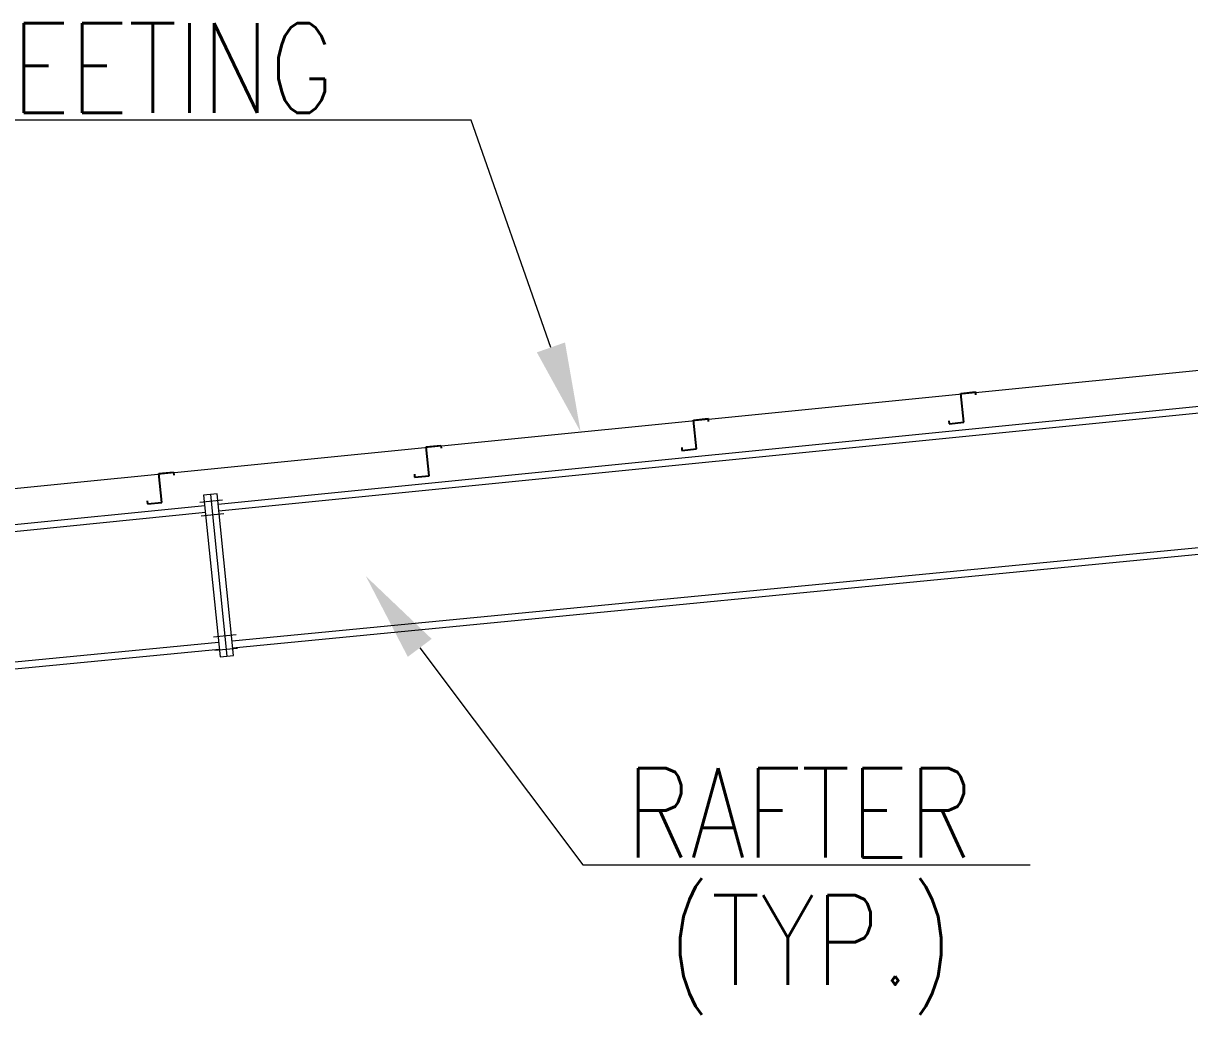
# Model space of a CAD drawing. Header units: millimetres. Extents: x 68421 to 1479662, y -51504 to 144751.
# Drawn here: x 594833 to 601346, y 80593 to 86129 of the extents above; entities that cross this region are included whole.
import ezdxf

# ---------------------------------------------------------------- set-up
doc = ezdxf.new("R2010")
doc.units = ezdxf.units.MM
doc.header["$LTSCALE"] = 0.35
doc.header["$MEASUREMENT"] = 0
doc.linetypes.add('CONTIN', pattern=[0, 0, 0])
doc.layers.get('0').update_dxf_attribs({"linetype": 'CONTIN'})
doc.styles.add('ROMANT', font='simplex.shx')

msp = doc.modelspace()

# ---------------------------------------------------------------- linework, layer by layer
at = {"color": 6, "linetype": 'ByBlock', "lineweight": 0}
for p, q in [((597332.79799, 85587.66906), (591930.79799, 85587.66906)), ((597778.85992, 84319.0563), (597332.79799, 85587.66906)), ((597046.20332, 82641.52857), (597956.79799, 81429.66906)), ((597956.79799, 81429.66906), (600454.79799, 81429.66906))]:
    msp.add_line(p, q, dxfattribs=at)
at = {"color": 5, "lineweight": 0}
msp.add_line((582016.79799, 82254.57323), (607106.79799, 84763.57359), dxfattribs=at)
at = {"lineweight": 0}
for p, q in [((595921.21091, 83444.01501), (603619.22464, 84213.81509)), ((595925.05163, 83406.11144), (603622.99538, 84175.90601)), ((595915.41941, 83501.1706), (595839.59763, 83493.5876)), ((595877.50925, 83497.3796), (595969.01707, 82594.2908)), ((596006.9282, 82598.0828), (595915.41941, 83501.1706)), ((587640.76227, 82615.97154), (595845.38905, 83436.43284)), ((595944.48484, 83465.7869), (595818.11472, 83453.1492)), ((595839.59763, 83493.5876), (595931.10642, 82590.4997)), ((587644.60315, 82578.06639), (595849.22977, 83398.52926)), ((595952.06736, 83389.9636), (595825.69675, 83377.3269)), ((595998.60611, 82680.21229), (603697.71129, 83424.75183)), ((596002.44596, 82642.31734), (603701.47997, 83386.86344)), ((596020.82908, 82714.3425), (595894.45896, 82701.7058)), ((587715.54372, 81879.20136), (595922.75917, 82672.87754)), ((587719.33522, 81841.28726), (595926.59903, 82634.98245)), ((596028.41111, 82638.5212), (595902.04148, 82625.8835)), ((595931.10642, 82590.4997), (596006.9282, 82598.0828))]:
    msp.add_line(p, q, dxfattribs=at)
at = {"extrusion": (0, 0, -1)}
for p, q in [((600067.82734, 84062.38634), (600148.70397, 84070.474)), ((600083.93699, 83901.28982), (600067.82734, 84062.38634)), ((600148.70397, 84070.474), (600150.31493, 84054.36434)), ((598575.27156, 83913.13074), (598656.14818, 83921.2184)), ((598591.38121, 83752.03422), (598575.27156, 83913.13074)), ((598656.14818, 83921.2184), (598657.75915, 83905.10874)), ((600001.4494, 83909.31181), (600003.06037, 83893.20216)), ((600003.06037, 83893.20216), (600083.93699, 83901.28982)), ((597082.71578, 83763.87514), (597163.5924, 83771.9628)), ((597098.82542, 83602.77862), (597082.71578, 83763.87514)), ((597163.5924, 83771.9628), (597165.20336, 83755.85314)), ((598508.89362, 83760.05621), (598510.50458, 83743.94656)), ((598510.50458, 83743.94656), (598591.38121, 83752.03422)), ((595590.15999, 83614.61954), (595671.03662, 83622.7072)), ((595606.26964, 83453.52302), (595590.15999, 83614.61954)), ((595671.03662, 83622.7072), (595672.64758, 83606.59754)), ((597016.33784, 83610.80061), (597017.9488, 83594.69096)), ((597017.9488, 83594.69096), (597098.82542, 83602.77862)), ((595523.78205, 83461.54501), (595525.39302, 83445.43536)), ((595525.39302, 83445.43536), (595606.26964, 83453.52302))]:
    msp.add_line(p, q, dxfattribs=at)
at = {"color": 6, "linetype": 'ByBlock', "lineweight": 0}
for points in [[(597857.47514, 84346.69851), (597944.71317, 83847.36498), (597700.2447, 84291.41409)], [(596979.58154, 82591.46877), (596745.84455, 83041.25924), (597112.82509, 82691.58836)]]:
    msp.add_solid(points, dxfattribs=at)

# ---------------------------------------------------------------- texts
at = {"color": 7, "linetype": 'ByBlock', "lineweight": 0, "style": 'ROMANT', "width": 0.8}
for s, p in [('ROOF SHEETING', (592349.82179, 85628.62144)), ('RAFTER', (598197.98846, 81470.62144)), ('(TYP.)', (598432.51227, 80759.95477))]:
    msp.add_text(s, height=500, dxfattribs=at).set_placement(p)

doc.saveas('drawing.dxf')
